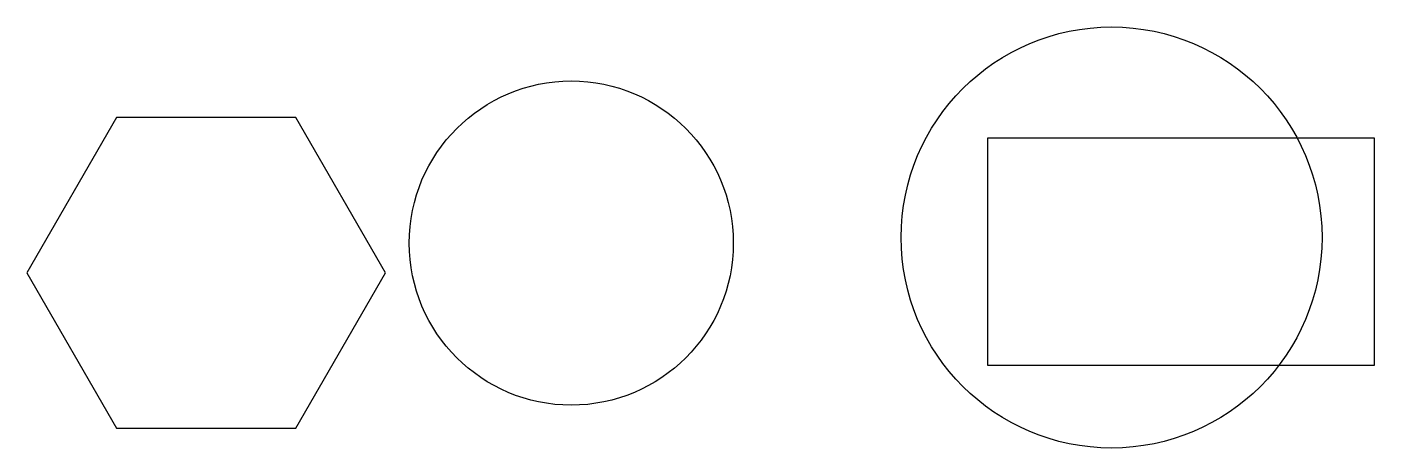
# Model space of a CAD drawing. Header units: millimetres. Extents: x 517.5 to 589.4, y 186.1 to 208.5.
import ezdxf

# ---------------------------------------------------------------- set-up
doc = ezdxf.new("R2010")
doc.units = ezdxf.units.MM

msp = doc.modelspace()

# ---------------------------------------------------------------- linework, layer by layer
at = {"lineweight": 30}
for points in [[(536.631, 195.401), (531.851, 203.68), (522.291, 203.68), (517.511, 195.401), (522.291, 187.122), (531.851, 187.122)], [(568.762, 202.601), (589.365, 202.601), (589.365, 190.458), (568.762, 190.458)]]:
    msp.add_lwpolyline(points, close=True, dxfattribs=at)
msp.add_circle((575.366, 197.28), 11.227)
msp.add_circle((546.546, 196.982), 8.643, dxfattribs=at)

doc.saveas('drawing.dxf')
